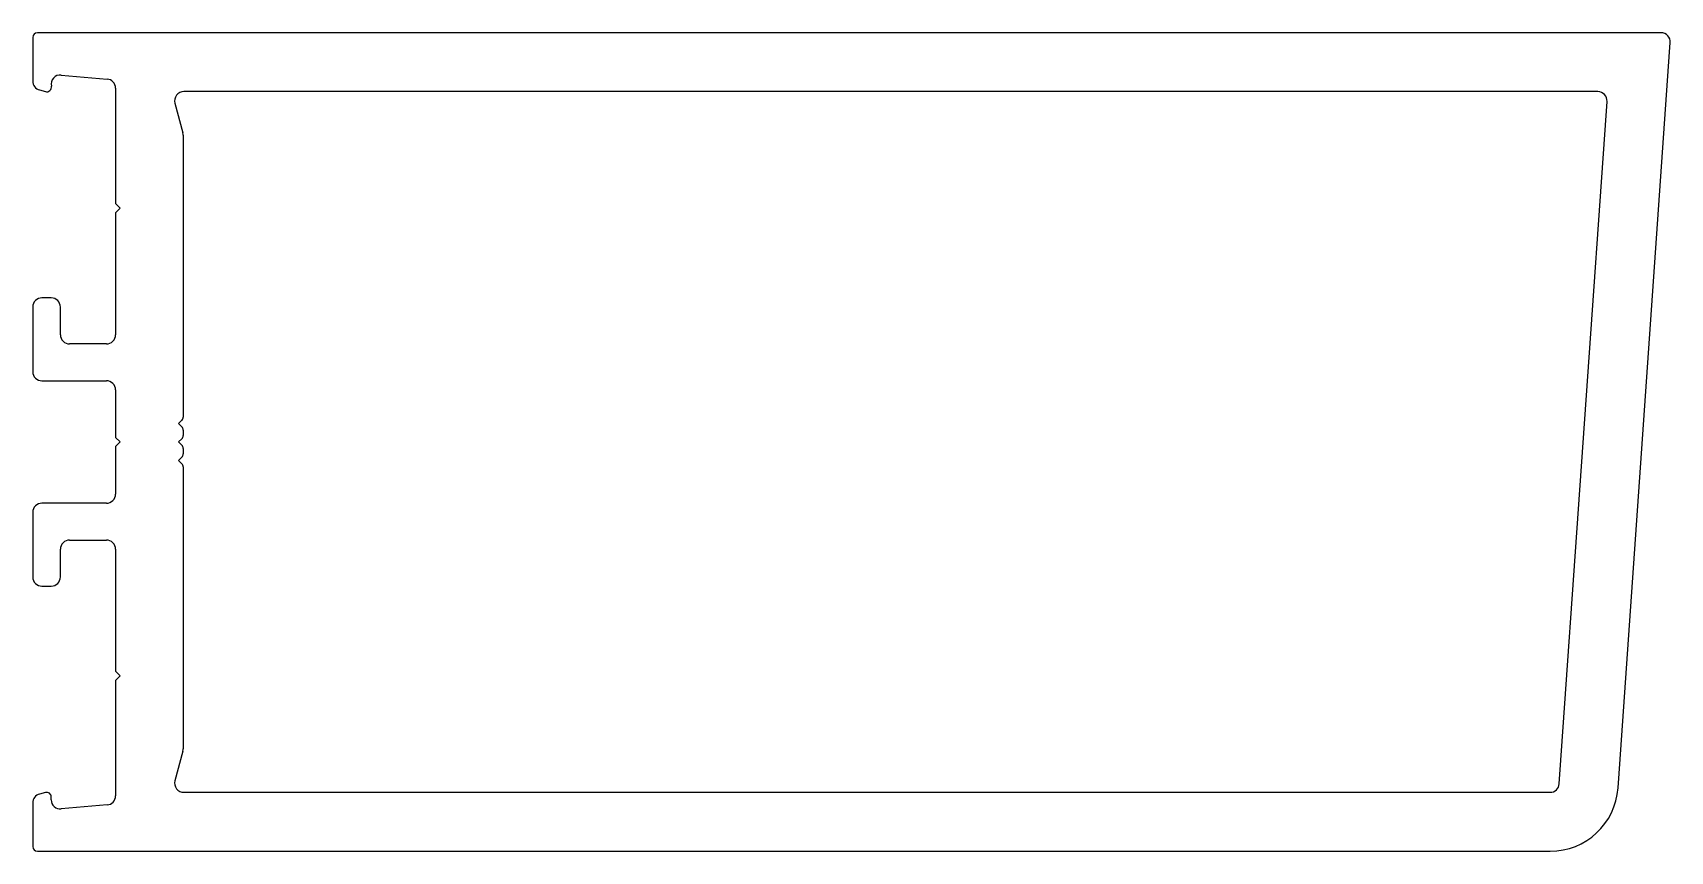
# Model space of a CAD drawing. Extents: x -46.7 to 42.2, y 6.6 to 51.
import ezdxf

# ---------------------------------------------------------------- set-up
doc = ezdxf.new("R2010")
doc.units = 0
doc.layers.get('0').update_dxf_attribs({"linetype": 'CONTINUOUS'})

msp = doc.modelspace()

# ---------------------------------------------------------------- linework, layer by layer
at = {"linetype": 'CONTINUOUS'}
for p, q in [((-46.66, 50.797), (-46.66, 48.423)), ((41.74, 51.047), (-46.41, 51.047)), ((39.408, 10.039), (42.239, 50.512)), ((-45.117, 48.751), (-42.616, 48.533)), ((-42.16, 48.034), (-42.161, 41.772)), ((-46.29, 47.94), (-45.975, 47.855)), ((-38.943, 47.218), (-38.513, 45.611)), ((38.308, 47.847), (-38.46, 47.847)), ((36.216, 10.262), (38.807, 47.312)), ((-38.496, 45.481), (-38.496, 30.175)), ((-42.161, 41.772), (-41.911, 41.522)), ((-41.911, 41.522), (-42.161, 41.272)), ((-42.161, 41.272), (-42.161, 34.647)), ((-45.66, 36.647), (-46.16, 36.647)), ((-46.66, 36.147), (-46.66, 32.647)), ((-45.16, 34.647), (-45.16, 36.147)), ((-42.661, 34.147), (-44.66, 34.147)), ((-46.16, 32.147), (-42.661, 32.147)), ((-42.161, 31.647), (-42.161, 29.072)), ((-38.569, 29.999), (-38.746, 29.822)), ((-38.746, 29.822), (-38.569, 29.645)), ((-38.496, 29.468), (-38.496, 29.175)), ((-42.161, 29.072), (-41.911, 28.822)), ((-41.911, 28.822), (-42.161, 28.572)), ((-42.161, 28.572), (-42.161, 25.997)), ((-38.569, 28.999), (-38.746, 28.822)), ((-38.746, 28.822), (-38.569, 28.645)), ((-38.496, 28.468), (-38.496, 28.176)), ((-38.569, 27.999), (-38.746, 27.822)), ((-38.746, 27.822), (-38.569, 27.645)), ((-38.496, 27.468), (-38.496, 12.163)), ((-46.66, 24.997), (-46.66, 21.497)), ((-42.661, 25.497), (-46.16, 25.497)), ((-44.66, 23.497), (-42.661, 23.497)), ((-45.16, 21.497), (-45.16, 22.997)), ((-42.161, 22.997), (-42.161, 16.372)), ((-46.16, 20.997), (-45.66, 20.997)), ((-42.161, 16.372), (-41.911, 16.122)), ((-41.911, 16.122), (-42.161, 15.872)), ((-42.161, 15.872), (-42.16, 9.609)), ((-38.513, 12.033), (-38.943, 10.426)), ((-45.975, 9.788), (-46.29, 9.704)), ((-38.46, 9.797), (35.717, 9.797)), ((-46.66, 9.221), (-46.66, 6.847)), ((-45.66, 9.391), (-45.66, 9.547)), ((-42.616, 9.111), (-45.117, 8.893)), ((-46.41, 6.597), (35.717, 6.597))]:
    msp.add_line(p, q, dxfattribs=at)
for centre, radius, start, end in [((-46.41, 50.797), 0.25, 90, 180), ((41.74, 50.547), 0.5, 356, 90), ((-46.16, 48.423), 0.5, 180, 255), ((-45.892, 48.091), 0.25, 250.74135, 13.82623), ((-45.16, 48.253), 0.5, 85, 191.76829), ((-42.66, 48.034), 0.5, 359.99124, 85), ((-38.46, 47.347), 0.5, 90, 195), ((38.308, 47.347), 0.5, 356, 90), ((-38.996, 45.481), 0.5, 0, 15), ((-46.16, 36.147), 0.5, 90, 180), ((-45.66, 36.147), 0.5, 0, 90), ((-44.66, 34.647), 0.5, 180, 270), ((-42.661, 34.647), 0.5, 270, 360), ((-46.16, 32.647), 0.5, 180, 270), ((-42.661, 31.647), 0.5, 360, 90), ((-38.746, 30.175), 0.25, 315, 0), ((-38.746, 29.468), 0.25, 0, 45), ((-38.746, 29.175), 0.25, 315, 360), ((-38.746, 28.468), 0.25, 0, 45), ((-38.746, 28.176), 0.25, 315, 0), ((-38.746, 27.468), 0.25, 0, 45), ((-42.661, 25.997), 0.5, 270, 0), ((-46.16, 24.997), 0.5, 90, 180), ((-44.66, 22.997), 0.5, 90, 180), ((-42.661, 22.997), 0.5, 0, 90), ((-46.16, 21.497), 0.5, 180, 270), ((-45.66, 21.497), 0.5, 270, 0), ((-38.996, 12.163), 0.5, 345, 360), ((-45.91, 9.547), 0.25, 360, 105), ((-38.46, 10.297), 0.5, 165, 270), ((35.717, 10.297), 0.5, 270, 356), ((35.717, 10.297), 3.7, 270, 356), ((-46.16, 9.221), 0.5, 105, 180), ((-45.16, 9.391), 0.5, 180, 275), ((-42.66, 9.609), 0.5, 275, 0.00876), ((-46.41, 6.847), 0.25, 180, 270)]:
    msp.add_arc(centre, radius, start, end, dxfattribs=at)

doc.saveas('drawing.dxf')
